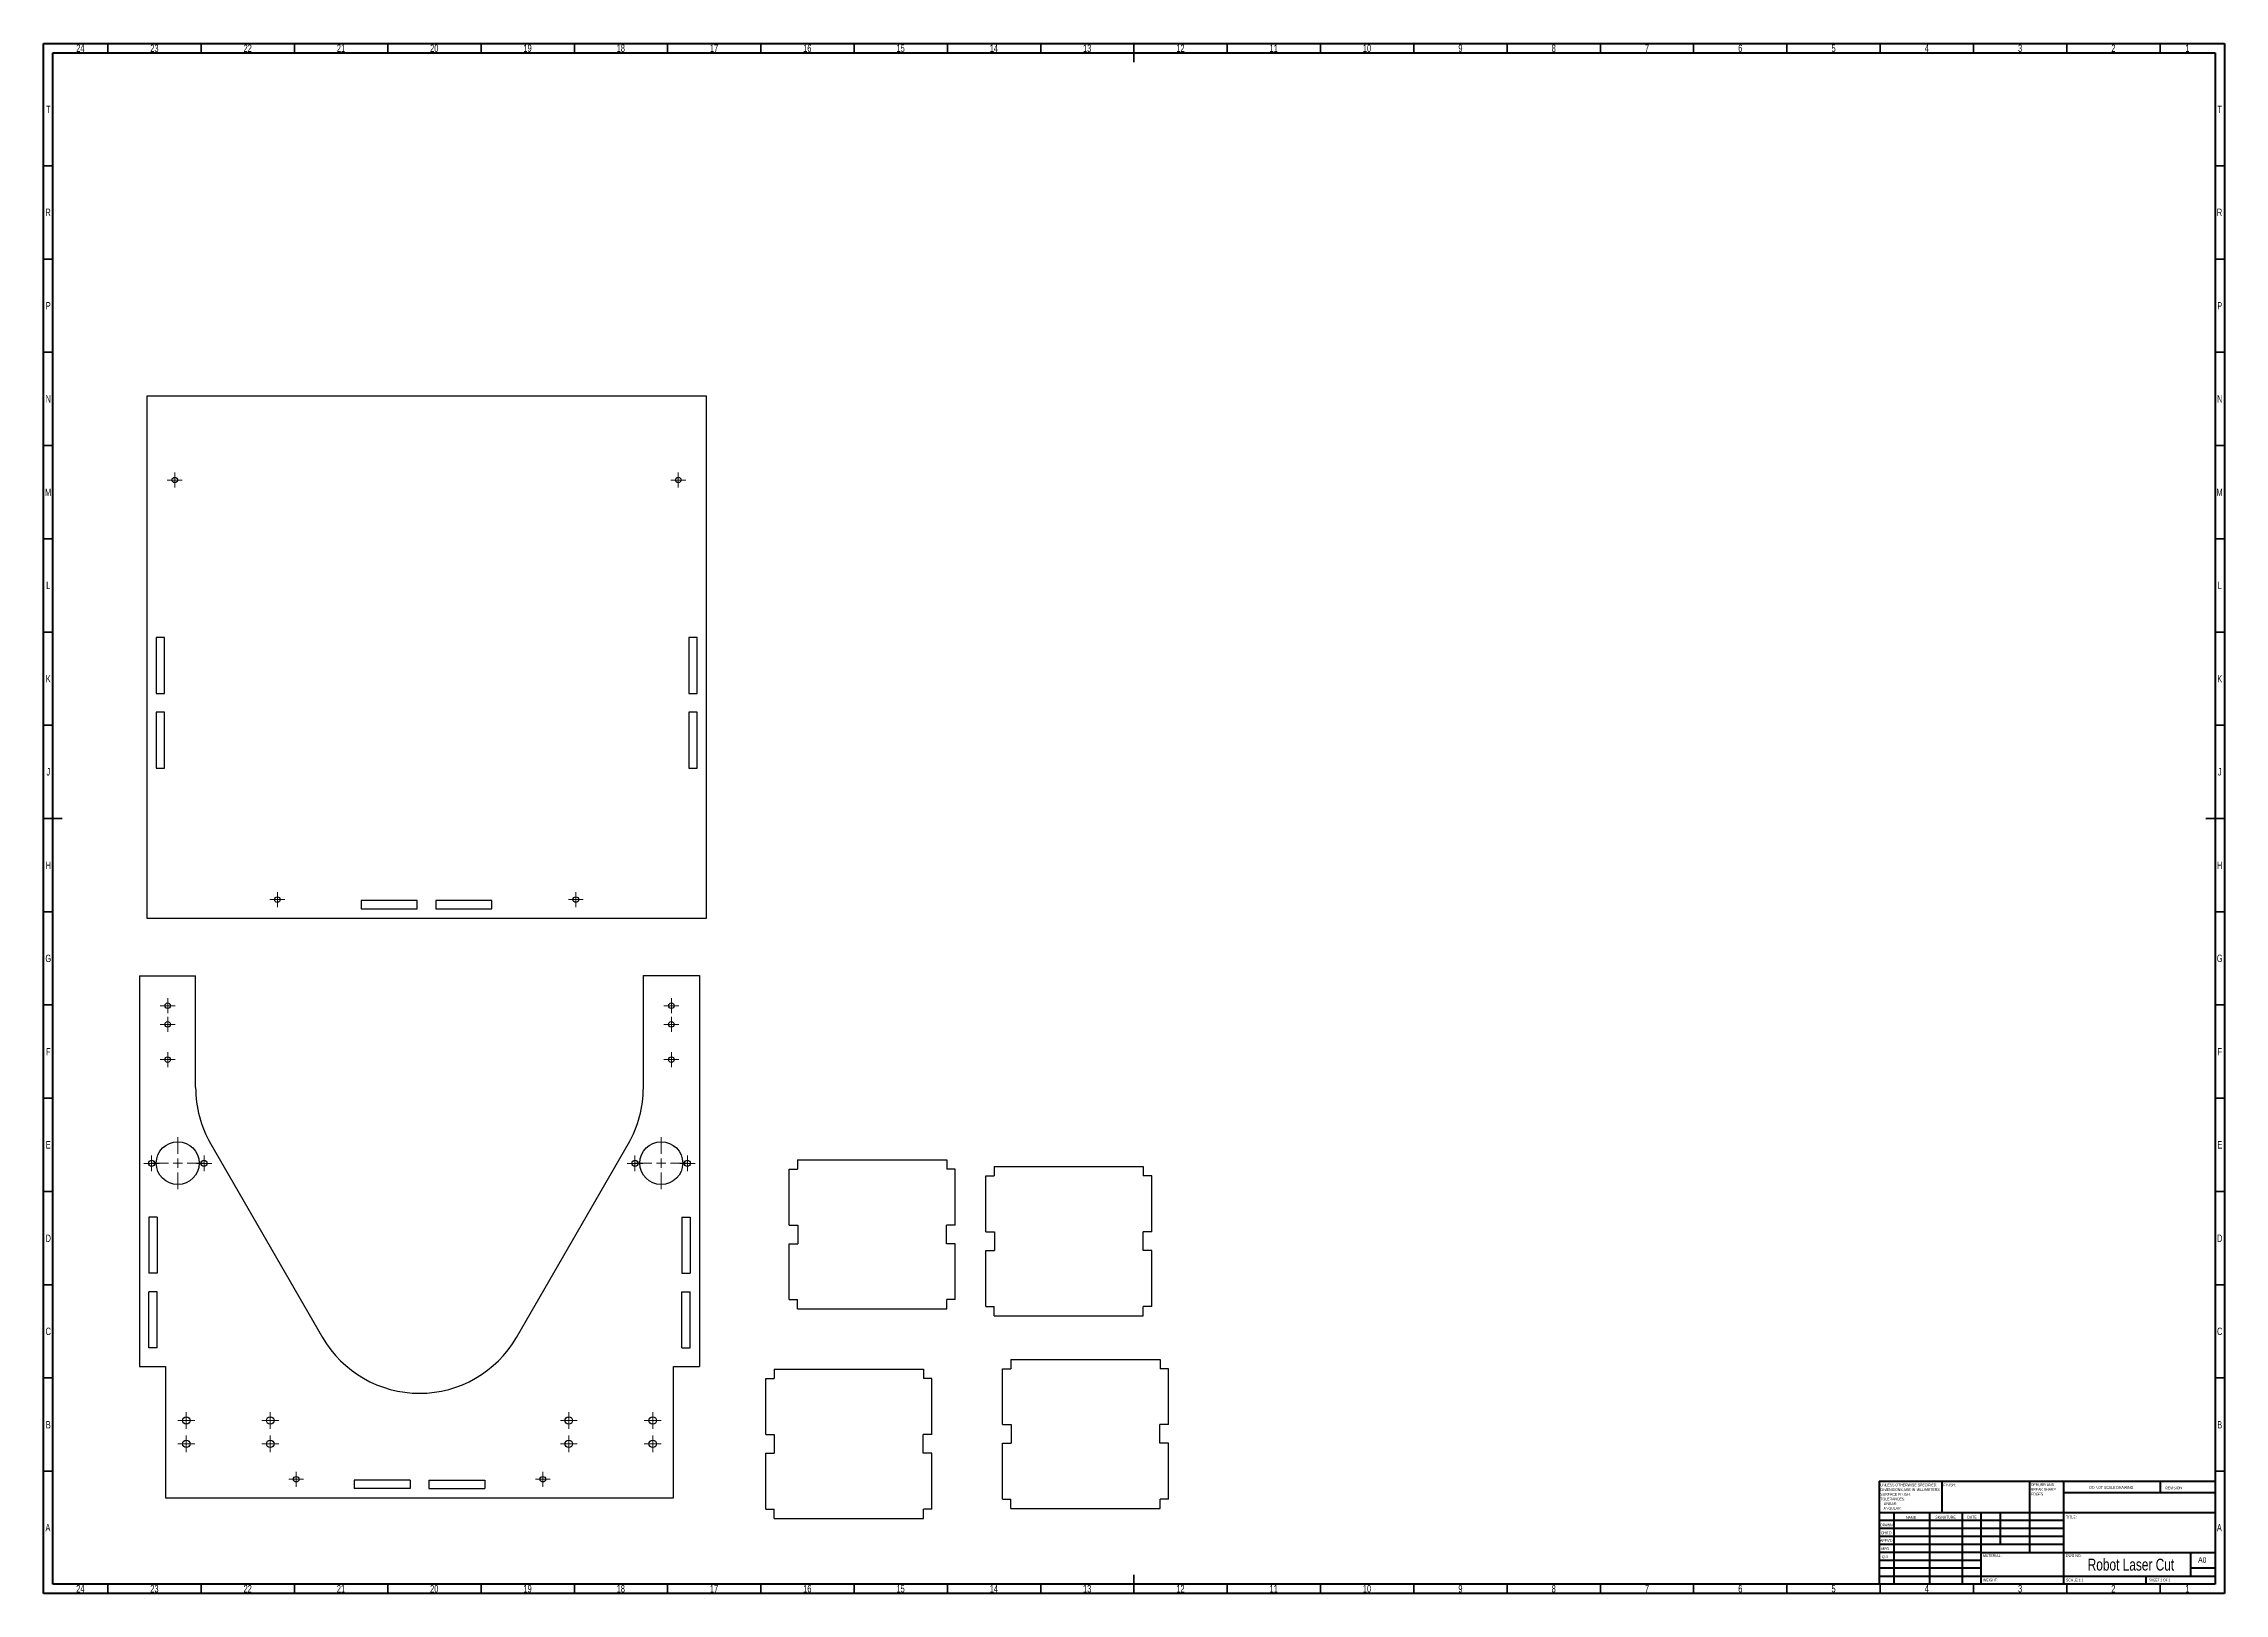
# Model space of a CAD drawing. Header units: millimetres. Extents: x 15 to 1184, y 5 to 836.
import ezdxf

# ---------------------------------------------------------------- set-up
doc = ezdxf.new("R2010")
doc.units = ezdxf.units.MM
doc.styles.add('SLDTEXTSTYLE0', font='TXT', dxfattribs={"width": 0.75})
doc.styles.add('SLDTEXTSTYLE1', font='TXT', dxfattribs={"width": 0.686449})
doc.styles.add('SLDTEXTSTYLE2', font='TXT', dxfattribs={"width": 0.6875})

# ---------------------------------------------------------------- blocks, each defined once
blk = doc.blocks.new('SW_CENTERMARKSYMBOL_0')
at = {"color": 0, "linetype": 'Continuous', "lineweight": 18}
for p, q in [((-2.5, 0), (-4, 0)), ((0, 0), (-2.5, 0)), ((0, 2.5), (0, 4)), ((0, 0), (0, 2.5)), ((0, 0), (0, -2.5)), ((0, 0), (2.5, 0)), ((2.5, 0), (4, 0)), ((0, -2.5), (0, -4))]:
    blk.add_line(p, q, dxfattribs=at)
blk = doc.blocks.new('SW_CENTERMARKSYMBOL_1')
at = {"color": 0, "linetype": 'Continuous', "lineweight": 18}
for p, q in [((-2.5, 0), (-4, 0)), ((0, 0), (-2.5, 0)), ((0, 2.5), (0, 4)), ((0, 0), (0, 2.5)), ((0, 0), (0, -2.5)), ((0, 0), (2.5, 0)), ((2.5, 0), (4, 0)), ((0, -2.5), (0, -4))]:
    blk.add_line(p, q, dxfattribs=at)
blk = doc.blocks.new('SW_CENTERMARKSYMBOL_2')
at = {"color": 0, "linetype": 'Continuous', "lineweight": 18}
for p, q in [((-2.5, 0), (-4.5, 0)), ((0, 0), (-2.5, 0)), ((0, 2.5), (0, 4.5)), ((0, 0), (0, 2.5)), ((0, 0), (0, -2.5)), ((0, 0), (2.5, 0)), ((2.5, 0), (4.5, 0)), ((0, -2.5), (0, -4.5))]:
    blk.add_line(p, q, dxfattribs=at)
blk = doc.blocks.new('SW_CENTERMARKSYMBOL_3')
at = {"color": 0, "linetype": 'Continuous', "lineweight": 18}
for p, q in [((-2.5, 0), (-4.5, 0)), ((0, 0), (-2.5, 0)), ((0, 2.5), (0, 4.5)), ((0, 0), (0, 2.5)), ((0, 0), (0, -2.5)), ((0, 0), (2.5, 0)), ((2.5, 0), (4.5, 0)), ((0, -2.5), (0, -4.5))]:
    blk.add_line(p, q, dxfattribs=at)
blk = doc.blocks.new('SW_CENTERMARKSYMBOL_4')
at = {"color": 0, "linetype": 'Continuous', "lineweight": 18}
for p, q in [((0, 5), (0, 14)), ((-5, 0), (-14, 0)), ((0, 0), (-2.5, 0)), ((0, 0), (0, 2.5)), ((0, 0), (0, -2.5)), ((0, 0), (2.5, 0)), ((5, 0), (14, 0)), ((0, -5), (0, -14))]:
    blk.add_line(p, q, dxfattribs=at)
blk = doc.blocks.new('SW_CENTERMARKSYMBOL_5')
at = {"color": 0, "linetype": 'Continuous', "lineweight": 18}
for p, q in [((0, 5), (0, 14)), ((-5, 0), (-14, 0)), ((0, 0), (-2.5, 0)), ((0, 0), (0, 2.5)), ((0, 0), (0, -2.5)), ((0, 0), (2.5, 0)), ((5, 0), (14, 0)), ((0, -5), (0, -14))]:
    blk.add_line(p, q, dxfattribs=at)
blk = doc.blocks.new('SW_CENTERMARKSYMBOL_6')
at = {"color": 0, "linetype": 'Continuous', "lineweight": 18}
for p, q in [((-2.5, 0), (-4.125, 0)), ((0, 0), (-2.5, 0)), ((0, 2.5), (0, 4.125)), ((0, 0), (0, 2.5)), ((0, 0), (0, -2.5)), ((0, 0), (2.5, 0)), ((2.5, 0), (4.125, 0)), ((0, -2.5), (0, -4.125))]:
    blk.add_line(p, q, dxfattribs=at)
blk = doc.blocks.new('SW_CENTERMARKSYMBOL_7')
at = {"color": 0, "linetype": 'Continuous', "lineweight": 18}
for p, q in [((-2.5, 0), (-4.125, 0)), ((0, 0), (-2.5, 0)), ((0, 2.5), (0, 4.125)), ((0, 0), (0, 2.5)), ((0, 0), (0, -2.5)), ((0, 0), (2.5, 0)), ((2.5, 0), (4.125, 0)), ((0, -2.5), (0, -4.125))]:
    blk.add_line(p, q, dxfattribs=at)
blk = doc.blocks.new('SW_CENTERMARKSYMBOL_8')
at = {"color": 0, "linetype": 'Continuous', "lineweight": 18}
for p, q in [((-2.5, 0), (-4.125, 0)), ((0, 0), (-2.5, 0)), ((0, 2.5), (0, 4.125)), ((0, 0), (0, 2.5)), ((0, 0), (0, -2.5)), ((0, 0), (2.5, 0)), ((2.5, 0), (4.125, 0)), ((0, -2.5), (0, -4.125))]:
    blk.add_line(p, q, dxfattribs=at)
blk = doc.blocks.new('SW_CENTERMARKSYMBOL_9')
at = {"color": 0, "linetype": 'Continuous', "lineweight": 18}
for p, q in [((-2.5, 0), (-4.125, 0)), ((0, 0), (-2.5, 0)), ((0, 2.5), (0, 4.125)), ((0, 0), (0, 2.5)), ((0, 0), (0, -2.5)), ((0, 0), (2.5, 0)), ((2.5, 0), (4.125, 0)), ((0, -2.5), (0, -4.125))]:
    blk.add_line(p, q, dxfattribs=at)
blk = doc.blocks.new('SW_CENTERMARKSYMBOL_10')
at = {"color": 0, "linetype": 'Continuous', "lineweight": 18}
for p, q in [((-2.5, 0), (-4.5, 0)), ((0, 0), (-2.5, 0)), ((0, 2.5), (0, 4.5)), ((0, 0), (0, 2.5)), ((0, 0), (0, -2.5)), ((0, 0), (2.5, 0)), ((2.5, 0), (4.5, 0)), ((0, -2.5), (0, -4.5))]:
    blk.add_line(p, q, dxfattribs=at)
blk = doc.blocks.new('SW_CENTERMARKSYMBOL_11')
at = {"color": 0, "linetype": 'Continuous', "lineweight": 18}
for p, q in [((-2.5, 0), (-4.5, 0)), ((0, 0), (-2.5, 0)), ((0, 2.5), (0, 4.5)), ((0, 0), (0, 2.5)), ((0, 0), (0, -2.5)), ((0, 0), (2.5, 0)), ((2.5, 0), (4.5, 0)), ((0, -2.5), (0, -4.5))]:
    blk.add_line(p, q, dxfattribs=at)
blk = doc.blocks.new('SW_CENTERMARKSYMBOL_12')
at = {"color": 0, "linetype": 'Continuous', "lineweight": 18}
for p, q in [((-2.5, 0), (-4.5, 0)), ((0, 0), (-2.5, 0)), ((0, 2.5), (0, 4.5)), ((0, 0), (0, 2.5)), ((0, 0), (0, -2.5)), ((0, 0), (2.5, 0)), ((2.5, 0), (4.5, 0)), ((0, -2.5), (0, -4.5))]:
    blk.add_line(p, q, dxfattribs=at)
blk = doc.blocks.new('SW_CENTERMARKSYMBOL_13')
at = {"color": 0, "linetype": 'Continuous', "lineweight": 18}
for p, q in [((-2.5, 0), (-4.5, 0)), ((0, 0), (-2.5, 0)), ((0, 2.5), (0, 4.5)), ((0, 0), (0, 2.5)), ((0, 0), (0, -2.5)), ((0, 0), (2.5, 0)), ((2.5, 0), (4.5, 0)), ((0, -2.5), (0, -4.5))]:
    blk.add_line(p, q, dxfattribs=at)
blk = doc.blocks.new('SW_CENTERMARKSYMBOL_14')
at = {"color": 0, "linetype": 'Continuous', "lineweight": 18}
for p, q in [((-2.5, 0), (-4.5, 0)), ((0, 0), (-2.5, 0)), ((0, 2.5), (0, 4.5)), ((0, 0), (0, 2.5)), ((0, 0), (0, -2.5)), ((0, 0), (2.5, 0)), ((2.5, 0), (4.5, 0)), ((0, -2.5), (0, -4.5))]:
    blk.add_line(p, q, dxfattribs=at)
blk = doc.blocks.new('SW_CENTERMARKSYMBOL_15')
at = {"color": 0, "linetype": 'Continuous', "lineweight": 18}
for p, q in [((-2.5, 0), (-4.5, 0)), ((0, 0), (-2.5, 0)), ((0, 2.5), (0, 4.5)), ((0, 0), (0, 2.5)), ((0, 0), (0, -2.5)), ((0, 0), (2.5, 0)), ((2.5, 0), (4.5, 0)), ((0, -2.5), (0, -4.5))]:
    blk.add_line(p, q, dxfattribs=at)
blk = doc.blocks.new('SW_CENTERMARKSYMBOL_16')
at = {"color": 0, "linetype": 'Continuous', "lineweight": 18}
for p, q in [((-2.5, 0), (-4, 0)), ((0, 0), (-2.5, 0)), ((0, 2.5), (0, 4)), ((0, 0), (0, 2.5)), ((0, 0), (0, -2.5)), ((0, 0), (2.5, 0)), ((2.5, 0), (4, 0)), ((0, -2.5), (0, -4))]:
    blk.add_line(p, q, dxfattribs=at)
blk = doc.blocks.new('SW_CENTERMARKSYMBOL_17')
at = {"color": 0, "linetype": 'Continuous', "lineweight": 18}
for p, q in [((-2.5, 0), (-4, 0)), ((0, 0), (-2.5, 0)), ((0, 2.5), (0, 4)), ((0, 0), (0, 2.5)), ((0, 0), (0, -2.5)), ((0, 0), (2.5, 0)), ((2.5, 0), (4, 0)), ((0, -2.5), (0, -4))]:
    blk.add_line(p, q, dxfattribs=at)
blk = doc.blocks.new('SW_CENTERMARKSYMBOL_18')
at = {"color": 0, "linetype": 'Continuous', "lineweight": 18}
for p, q in [((-2.5, 0), (-4, 0)), ((0, 0), (-2.5, 0)), ((0, 2.5), (0, 4)), ((0, 0), (0, 2.5)), ((0, 0), (0, -2.5)), ((0, 0), (2.5, 0)), ((2.5, 0), (4, 0)), ((0, -2.5), (0, -4))]:
    blk.add_line(p, q, dxfattribs=at)
blk = doc.blocks.new('SW_CENTERMARKSYMBOL_19')
at = {"color": 0, "linetype": 'Continuous', "lineweight": 18}
for p, q in [((-2.5, 0), (-4, 0)), ((0, 0), (-2.5, 0)), ((0, 2.5), (0, 4)), ((0, 0), (0, 2.5)), ((0, 0), (0, -2.5)), ((0, 0), (2.5, 0)), ((2.5, 0), (4, 0)), ((0, -2.5), (0, -4))]:
    blk.add_line(p, q, dxfattribs=at)
blk = doc.blocks.new('SW_CENTERMARKSYMBOL_20')
at = {"color": 0, "linetype": 'Continuous', "lineweight": 18}
for p, q in [((-2.5, 0), (-4, 0)), ((0, 0), (-2.5, 0)), ((0, 2.5), (0, 4)), ((0, 0), (0, 2.5)), ((0, 0), (0, -2.5)), ((0, 0), (2.5, 0)), ((2.5, 0), (4, 0)), ((0, -2.5), (0, -4))]:
    blk.add_line(p, q, dxfattribs=at)
blk = doc.blocks.new('SW_CENTERMARKSYMBOL_21')
at = {"color": 0, "linetype": 'Continuous', "lineweight": 18}
for p, q in [((-2.5, 0), (-4, 0)), ((0, 0), (-2.5, 0)), ((0, 2.5), (0, 4)), ((0, 0), (0, 2.5)), ((0, 0), (0, -2.5)), ((0, 0), (2.5, 0)), ((2.5, 0), (4, 0)), ((0, -2.5), (0, -4))]:
    blk.add_line(p, q, dxfattribs=at)
blk = doc.blocks.new('SW_CENTERMARKSYMBOL_22')
at = {"color": 0, "linetype": 'Continuous', "lineweight": 18}
for p, q in [((-2.5, 0), (-4, 0)), ((0, 0), (-2.5, 0)), ((0, 2.5), (0, 4)), ((0, 0), (0, 2.5)), ((0, 0), (0, -2.5)), ((0, 0), (2.5, 0)), ((2.5, 0), (4, 0)), ((0, -2.5), (0, -4))]:
    blk.add_line(p, q, dxfattribs=at)
blk = doc.blocks.new('SW_CENTERMARKSYMBOL_23')
at = {"color": 0, "linetype": 'Continuous', "lineweight": 18}
for p, q in [((-2.5, 0), (-4, 0)), ((0, 0), (-2.5, 0)), ((0, 2.5), (0, 4)), ((0, 0), (0, 2.5)), ((0, 0), (0, -2.5)), ((0, 0), (2.5, 0)), ((2.5, 0), (4, 0)), ((0, -2.5), (0, -4))]:
    blk.add_line(p, q, dxfattribs=at)
blk = doc.blocks.new('SW_CENTERMARKSYMBOL_24')
at = {"color": 0, "linetype": 'Continuous', "lineweight": 18}
for p, q in [((-2.5, 0), (-4, 0)), ((0, 0), (-2.5, 0)), ((0, 2.5), (0, 4)), ((0, 0), (0, 2.5)), ((0, 0), (0, -2.5)), ((0, 0), (2.5, 0)), ((2.5, 0), (4, 0)), ((0, -2.5), (0, -4))]:
    blk.add_line(p, q, dxfattribs=at)
blk = doc.blocks.new('SW_CENTERMARKSYMBOL_25')
at = {"color": 0, "linetype": 'Continuous', "lineweight": 18}
for p, q in [((-2.5, 0), (-4, 0)), ((0, 0), (-2.5, 0)), ((0, 2.5), (0, 4)), ((0, 0), (0, 2.5)), ((0, 0), (0, -2.5)), ((0, 0), (2.5, 0)), ((2.5, 0), (4, 0)), ((0, -2.5), (0, -4))]:
    blk.add_line(p, q, dxfattribs=at)

msp = doc.modelspace()

# ---------------------------------------------------------------- linework, layer by layer
at = {"color": 7, "linetype": 'Continuous', "lineweight": 70}
for p, q in [((15, 5), (15, 836)), ((15, 836), (1184, 836)), ((20, 10), (20, 831)), ((20, 831), (1179, 831)), ((1179, 831), (1179, 10)), ((1184, 836), (1184, 5)), ((1184, 5), (15, 5)), ((1179, 10), (20, 10))]:
    msp.add_line(p, q, dxfattribs=at)
at = {"color": 7, "linetype": 'Continuous', "lineweight": 35}
for p, q in [((49.5, 831), (49.5, 836)), ((99.5, 831), (99.5, 836)), ((149.5, 831), (149.5, 836)), ((199.5, 831), (199.5, 836)), ((249.5, 831), (249.5, 836)), ((299.5, 831), (299.5, 836)), ((349.5, 831), (349.5, 836)), ((399.5, 831), (399.5, 836)), ((449.5, 831), (449.5, 836)), ((499.5, 831), (499.5, 836)), ((549.5, 831), (549.5, 836)), ((599.5, 836), (599.5, 826)), ((599.5, 831), (599.5, 836)), ((649.5, 831), (649.5, 836)), ((699.5, 831), (699.5, 836)), ((749.5, 831), (749.5, 836)), ((799.5, 831), (799.5, 836)), ((849.5, 831), (849.5, 836)), ((899.5, 831), (899.5, 836)), ((949.5, 831), (949.5, 836)), ((999.5, 831), (999.5, 836)), ((1049.5, 831), (1049.5, 836)), ((1099.5, 831), (1099.5, 836)), ((1149.5, 831), (1149.5, 836)), ((20, 770.5), (15, 770.5)), ((1179, 770.5), (1184, 770.5)), ((20, 720.5), (15, 720.5)), ((1179, 720.5), (1184, 720.5)), ((20, 670.5), (15, 670.5)), ((1179, 670.5), (1184, 670.5)), ((20, 620.5), (15, 620.5)), ((1179, 620.5), (1184, 620.5)), ((20, 570.5), (15, 570.5)), ((1179, 570.5), (1184, 570.5)), ((20, 520.5), (15, 520.5)), ((1179, 520.5), (1184, 520.5)), ((20, 470.5), (15, 470.5)), ((1179, 470.5), (1184, 470.5)), ((15, 420.5), (25, 420.5)), ((20, 420.5), (15, 420.5)), ((1184, 420.5), (1174, 420.5)), ((1179, 420.5), (1184, 420.5)), ((20, 370.5), (15, 370.5)), ((1179, 370.5), (1184, 370.5)), ((20, 320.5), (15, 320.5)), ((1179, 320.5), (1184, 320.5)), ((20, 270.5), (15, 270.5)), ((1179, 270.5), (1184, 270.5)), ((20, 220.5), (15, 220.5)), ((1179, 220.5), (1184, 220.5)), ((20, 170.5), (15, 170.5)), ((1179, 170.5), (1184, 170.5)), ((20, 120.5), (15, 120.5)), ((1179, 120.5), (1184, 120.5)), ((20, 70.5), (15, 70.5)), ((1179, 70.5), (1184, 70.5)), ((599.5, 5), (599.5, 15)), ((49.5, 10), (49.5, 5)), ((99.5, 10), (99.5, 5)), ((149.5, 10), (149.5, 5)), ((199.5, 10), (199.5, 5)), ((249.5, 10), (249.5, 5)), ((299.5, 10), (299.5, 5)), ((349.5, 10), (349.5, 5)), ((399.5, 10), (399.5, 5)), ((449.5, 10), (449.5, 5)), ((499.5, 10), (499.5, 5)), ((549.5, 10), (549.5, 5)), ((599.5, 10), (599.5, 5)), ((649.5, 10), (649.5, 5)), ((699.5, 10), (699.5, 5)), ((749.5, 10), (749.5, 5)), ((799.5, 10), (799.5, 5)), ((849.5, 10), (849.5, 5)), ((899.5, 10), (899.5, 5)), ((949.5, 10), (949.5, 5)), ((999.5, 10), (999.5, 5)), ((1049.5, 10), (1049.5, 5)), ((1099.5, 10), (1099.5, 5)), ((1149.5, 10), (1149.5, 5))]:
    msp.add_line(p, q, dxfattribs=at)
at = {"color": 7, "linetype": 'Continuous', "lineweight": 25}
for p, q in [((70.3, 647), (70.3, 367)), ((370.3, 647), (70.3, 647)), ((370.3, 367), (370.3, 647)), ((79.8, 517.5), (75.3, 517.5)), ((75.3, 517.5), (75.3, 487.5)), ((79.8, 487.5), (79.8, 517.5)), ((365.3, 517.5), (360.8, 517.5)), ((360.8, 517.5), (360.8, 487.5)), ((365.3, 487.5), (365.3, 517.5)), ((75.3, 487.5), (79.8, 487.5)), ((360.8, 487.5), (365.3, 487.5)), ((79.8, 477.5), (75.3, 477.5)), ((75.3, 477.5), (75.3, 447.5)), ((79.8, 447.5), (79.8, 477.5)), ((365.3, 477.5), (360.8, 477.5)), ((360.8, 477.5), (360.8, 447.5)), ((365.3, 447.5), (365.3, 477.5)), ((75.3, 447.5), (79.8, 447.5)), ((360.8, 447.5), (365.3, 447.5)), ((215.3, 376.5), (185.3, 376.5)), ((185.3, 376.5), (185.3, 372)), ((215.3, 372), (215.3, 376.5)), ((255.3, 376.5), (225.3, 376.5)), ((225.3, 376.5), (225.3, 372)), ((255.3, 372), (255.3, 376.5)), ((70.3, 367), (370.3, 367)), ((185.3, 372), (215.3, 372)), ((225.3, 372), (255.3, 372)), ((66.4, 336.2), (66.4, 126.7)), ((66.4, 336.2), (96.5, 336.2)), ((96.5, 276.2), (96.5, 336.2)), ((336.5, 276.2), (336.5, 336.4)), ((336.5, 336.4), (366.6, 336.4)), ((366.6, 336.4), (366.6, 126.7)), ((104.5, 246.2), (164.5, 142.3)), ((268.5, 142.3), (328.5, 246.2)), ((419.2, 237.5), (419.2, 232.5)), ((419.2, 237.5), (499.2, 237.5)), ((499.2, 237.5), (499.2, 232.5)), ((524.5, 233.9), (524.5, 228.9)), ((524.5, 233.9), (604.5, 233.9)), ((604.5, 233.9), (604.5, 228.9)), ((414.7, 232.5), (419.2, 232.5)), ((414.7, 202.5), (414.7, 232.5)), ((503.7, 232.5), (499.2, 232.5)), ((503.7, 202.5), (503.7, 232.5)), ((520, 228.9), (524.5, 228.9)), ((520, 198.9), (520, 228.9)), ((609, 228.9), (604.5, 228.9)), ((609, 198.9), (609, 228.9)), ((75.9, 206.7), (71.4, 206.7)), ((71.4, 206.7), (71.4, 176.7)), ((75.9, 206.7), (75.9, 176.7)), ((357.1, 206.7), (361.6, 206.7)), ((357.1, 206.7), (357.1, 176.7)), ((361.6, 206.7), (361.6, 176.7)), ((414.7, 202.5), (419.3, 202.5)), ((419.3, 202.5), (419.3, 192.5)), ((503.7, 202.5), (499, 202.5)), ((499, 192.5), (499, 202.5)), ((520, 198.9), (524.7, 198.9)), ((524.7, 198.9), (524.7, 188.9)), ((609, 198.9), (604.4, 198.9)), ((604.4, 188.9), (604.4, 198.9)), ((414.7, 162.5), (414.7, 192.5)), ((414.7, 192.5), (419.3, 192.5)), ((503.7, 192.5), (499, 192.5)), ((503.7, 162.5), (503.7, 192.5)), ((520, 158.9), (520, 188.9)), ((520, 188.9), (524.7, 188.9)), ((609, 188.9), (604.4, 188.9)), ((609, 158.9), (609, 188.9)), ((75.9, 176.7), (71.4, 176.7)), ((357.1, 176.7), (361.6, 176.7)), ((75.9, 166.7), (71.4, 166.7)), ((71.4, 136.7), (71.4, 166.7)), ((75.9, 136.7), (75.9, 166.7)), ((357.1, 166.7), (361.6, 166.7)), ((357.1, 136.7), (357.1, 166.7)), ((361.6, 136.7), (361.6, 166.7)), ((414.7, 162.5), (419.2, 162.5)), ((419.2, 157.5), (419.2, 162.5)), ((419.2, 157.5), (499.2, 157.5)), ((503.7, 162.5), (499.2, 162.5)), ((499.2, 157.5), (499.2, 162.5)), ((520, 158.9), (524.5, 158.9)), ((524.5, 153.9), (524.5, 158.9)), ((524.5, 153.9), (604.5, 153.9)), ((609, 158.9), (604.5, 158.9)), ((604.5, 153.9), (604.5, 158.9)), ((75.9, 136.7), (71.4, 136.7)), ((357.1, 136.7), (361.6, 136.7)), ((533.5, 130.5), (533.5, 125.5)), ((533.5, 130.5), (613.5, 130.5)), ((613.5, 130.5), (613.5, 125.5)), ((66.4, 126.7), (80.4, 126.7)), ((80.4, 126.7), (80.4, 56.2)), ((352.6, 126.7), (366.6, 126.7)), ((352.6, 56.2), (352.6, 126.7)), ((402.1, 120.2), (406.6, 120.2)), ((402.1, 90.2), (402.1, 120.2)), ((406.6, 125.2), (406.6, 120.2)), ((406.6, 125.2), (486.6, 125.2)), ((486.6, 125.2), (486.6, 120.2)), ((491.1, 120.2), (486.6, 120.2)), ((491.1, 90.2), (491.1, 120.2)), ((529, 125.5), (533.5, 125.5)), ((529, 95.5), (529, 125.5)), ((618, 125.5), (613.5, 125.5)), ((618, 95.5), (618, 125.5)), ((529, 95.5), (533.6, 95.5)), ((533.6, 95.5), (533.6, 85.5)), ((618, 95.5), (613.3, 95.5)), ((613.3, 85.5), (613.3, 95.5)), ((402.1, 90.2), (406.7, 90.2)), ((406.7, 90.2), (406.7, 80.2)), ((491.1, 90.2), (486.4, 90.2)), ((486.4, 80.2), (486.4, 90.2)), ((529, 55.5), (529, 85.5)), ((529, 85.5), (533.6, 85.5)), ((618, 85.5), (613.3, 85.5)), ((618, 55.5), (618, 85.5)), ((402.1, 50.2), (402.1, 80.2)), ((402.1, 80.2), (406.7, 80.2)), ((491.1, 80.2), (486.4, 80.2)), ((491.1, 50.2), (491.1, 80.2)), ((181.5, 65.7), (181.5, 61.2)), ((211.5, 65.7), (181.5, 65.7)), ((211.5, 61.2), (181.5, 61.2)), ((211.5, 65.7), (211.5, 61.2)), ((221.5, 65.7), (221.5, 61.2)), ((221.5, 65.7), (251.5, 65.7)), ((221.5, 61.2), (251.5, 61.2)), ((251.5, 65.7), (251.5, 61.2)), ((80.4, 56.2), (352.6, 56.2)), ((402.1, 50.2), (406.6, 50.2)), ((406.6, 45.2), (406.6, 50.2)), ((491.1, 50.2), (486.6, 50.2)), ((486.6, 45.2), (486.6, 50.2)), ((529, 55.5), (533.5, 55.5)), ((533.5, 50.5), (533.5, 55.5)), ((533.5, 50.5), (613.5, 50.5)), ((618, 55.5), (613.5, 55.5)), ((613.5, 50.5), (613.5, 55.5)), ((406.6, 45.2), (486.6, 45.2))]:
    msp.add_line(p, q, dxfattribs=at)
at = {"color": 7, "linetype": 'Continuous', "lineweight": 50}
for p, q in [((999, 65.2), (1179, 65.2)), ((999, 65.2), (999, 10)), ((1032.8, 48.2), (1032.8, 65.2)), ((1079.6, 65.2), (1079.6, 27)), ((1097.8, 65.2), (1097.8, 10)), ((1179, 58.9), (1097.8, 58.9)), ((1149.8, 58.9), (1149.8, 65.2)), ((1179, 48.2), (999, 48.2)), ((1006.8, 48.2), (1006.8, 10)), ((1026, 48.2), (1026, 10)), ((1043.4, 48.2), (1043.4, 10)), ((1053.6, 10), (1053.6, 48.2)), ((1064, 31.2), (1064, 48.2)), ((1097.8, 44), (999, 44)), ((1097.8, 39.8), (999, 39.8)), ((1097.8, 35.5), (999, 35.5)), ((1097.8, 31.2), (999, 31.2)), ((1053.6, 27), (999, 27)), ((1053.6, 27), (1179, 27)), ((1166, 14.2), (1166, 27)), ((1053.6, 22.7), (999, 22.7)), ((1053.6, 18.5), (999, 18.5)), ((999, 14.2), (1179, 14.2)), ((1142, 10), (1142, 14.2)), ((1179, 18.5), (1166, 18.5))]:
    msp.add_line(p, q, dxfattribs=at)
at = {"color": 7, "linetype": 'Continuous', "lineweight": 25}
for centre, radius in [((85.3, 602), 1.5), ((355.2, 602), 1.5), ((140.3, 377), 1.5), ((300.3, 377), 1.5), ((81.5, 320.1), 1.5), ((351.5, 320.1), 1.5), ((81.5, 310.1), 1.5), ((351.5, 310.1), 1.5), ((81.5, 291.2), 1.5), ((351.5, 291.2), 1.5), ((86.9, 235.7), 11.5), ((346.1, 235.7), 11.5), ((72.9, 235.6), 1.62), ((101, 235.6), 1.63), ((332, 235.6), 1.63), ((360.1, 235.6), 1.62), ((91.5, 97.7), 2), ((136.5, 97.7), 2), ((296.5, 97.7), 2), ((341.5, 97.7), 2), ((91.5, 85.2), 2), ((136.5, 85.2), 2), ((296.5, 85.2), 2), ((341.5, 85.2), 2), ((150.4, 66.2), 1.5), ((282.6, 66.2), 1.5)]:
    msp.add_circle(centre, radius, dxfattribs=at)
for centre, start, end in [((156.5, 276.2), 180, 210), ((276.5, 276.2), 330, 0), ((216.5, 172.3), 210, 330)]:
    msp.add_arc(centre, 60, start, end, dxfattribs=at)

# ---------------------------------------------------------------- block references
at = {"color": 7, "linetype": 'Continuous', "lineweight": 0}
for name, p in [('SW_CENTERMARKSYMBOL_22', (85.3, 602)), ('SW_CENTERMARKSYMBOL_23', (355.2, 602)), ('SW_CENTERMARKSYMBOL_25', (140.3, 377)), ('SW_CENTERMARKSYMBOL_24', (300.3, 377)), ('SW_CENTERMARKSYMBOL_16', (81.5, 320.1)), ('SW_CENTERMARKSYMBOL_1', (351.5, 320.1)), ('SW_CENTERMARKSYMBOL_17', (81.5, 310.1)), ('SW_CENTERMARKSYMBOL_18', (351.5, 310.1)), ('SW_CENTERMARKSYMBOL_19', (81.5, 291.2)), ('SW_CENTERMARKSYMBOL_20', (351.5, 291.2)), ('SW_CENTERMARKSYMBOL_4', (86.9, 235.7)), ('SW_CENTERMARKSYMBOL_5', (346.1, 235.7)), ('SW_CENTERMARKSYMBOL_9', (72.9, 235.6)), ('SW_CENTERMARKSYMBOL_8', (101, 235.6)), ('SW_CENTERMARKSYMBOL_7', (332, 235.6)), ('SW_CENTERMARKSYMBOL_6', (360.1, 235.6)), ('SW_CENTERMARKSYMBOL_10', (91.5, 97.7)), ('SW_CENTERMARKSYMBOL_12', (136.5, 97.7)), ('SW_CENTERMARKSYMBOL_14', (296.5, 97.7)), ('SW_CENTERMARKSYMBOL_2', (341.5, 97.7)), ('SW_CENTERMARKSYMBOL_11', (91.5, 85.2)), ('SW_CENTERMARKSYMBOL_13', (136.5, 85.2)), ('SW_CENTERMARKSYMBOL_3', (296.5, 85.2)), ('SW_CENTERMARKSYMBOL_15', (341.5, 85.2)), ('SW_CENTERMARKSYMBOL_21', (150.4, 66.2)), ('SW_CENTERMARKSYMBOL_0', (282.6, 66.2))]:
    msp.add_blockref(name, p, dxfattribs=at)

# ---------------------------------------------------------------- texts
for s, insert, char_height, attachment_point, style in [('24', (34.7, 835.5), 3.97, 2, 'SLDTEXTSTYLE0'), ('23', (74.4, 835.5), 3.97, 2, 'SLDTEXTSTYLE0'), ('22', (124.4, 835.5), 3.97, 2, 'SLDTEXTSTYLE0'), ('21', (174.4, 835.5), 3.97, 2, 'SLDTEXTSTYLE0'), ('20', (224.4, 835.5), 3.97, 2, 'SLDTEXTSTYLE0'), ('19', (274.4, 835.5), 3.97, 2, 'SLDTEXTSTYLE0'), ('18', (324.4, 835.5), 3.97, 2, 'SLDTEXTSTYLE0'), ('17', (374.4, 835.5), 3.97, 2, 'SLDTEXTSTYLE0'), ('16', (424.4, 835.5), 3.97, 2, 'SLDTEXTSTYLE0'), ('15', (474.4, 835.5), 3.97, 2, 'SLDTEXTSTYLE0'), ('14', (524.4, 835.5), 3.97, 2, 'SLDTEXTSTYLE0'), ('13', (574.4, 835.5), 3.97, 2, 'SLDTEXTSTYLE0'), ('12', (624.4, 835.5), 3.97, 2, 'SLDTEXTSTYLE0'), ('11', (674.4, 835.5), 3.97, 2, 'SLDTEXTSTYLE0'), ('10', (724.4, 835.5), 3.97, 2, 'SLDTEXTSTYLE0'), ('9', (774.5, 835.5), 3.97, 2, 'SLDTEXTSTYLE0'), ('8', (824.5, 835.5), 3.97, 2, 'SLDTEXTSTYLE0'), ('7', (874.5, 835.5), 3.97, 2, 'SLDTEXTSTYLE0'), ('6', (924.5, 835.5), 3.97, 2, 'SLDTEXTSTYLE0'), ('5', (974.5, 835.5), 3.97, 2, 'SLDTEXTSTYLE0'), ('4', (1024.5, 835.5), 3.97, 2, 'SLDTEXTSTYLE0'), ('3', (1074.5, 835.5), 3.97, 2, 'SLDTEXTSTYLE0'), ('2', (1124.5, 835.5), 3.97, 2, 'SLDTEXTSTYLE0'), ('1', (1164.2, 835.5), 3.97, 2, 'SLDTEXTSTYLE0'), ('T', (17.5, 802.7), 3.97, 2, 'SLDTEXTSTYLE0'), ('T', (1181.5, 802.7), 3.97, 2, 'SLDTEXTSTYLE0'), ('R', (17.4, 747.5), 3.97, 2, 'SLDTEXTSTYLE0'), ('R', (1181.4, 747.5), 3.97, 2, 'SLDTEXTSTYLE0'), ('P', (17.5, 697.4), 3.97, 2, 'SLDTEXTSTYLE0'), ('P', (1181.5, 697.4), 3.97, 2, 'SLDTEXTSTYLE0'), ('N', (17.5, 647.5), 3.97, 2, 'SLDTEXTSTYLE0'), ('N', (1181.5, 647.5), 3.97, 2, 'SLDTEXTSTYLE0'), ('M', (17.4, 597.4), 3.97, 2, 'SLDTEXTSTYLE0'), ('M', (1181.4, 597.4), 3.97, 2, 'SLDTEXTSTYLE0'), ('L', (17.5, 547.5), 3.97, 2, 'SLDTEXTSTYLE0'), ('L', (1181.5, 547.5), 3.97, 2, 'SLDTEXTSTYLE0'), ('K', (17.5, 497.4), 3.97, 2, 'SLDTEXTSTYLE0'), ('K', (1181.5, 497.4), 3.97, 2, 'SLDTEXTSTYLE0'), ('J', (17.5, 447.5), 3.97, 2, 'SLDTEXTSTYLE0'), ('J', (1181.5, 447.5), 3.97, 2, 'SLDTEXTSTYLE0'), ('H', (17.5, 397.4), 3.97, 2, 'SLDTEXTSTYLE0'), ('H', (1181.5, 397.4), 3.97, 2, 'SLDTEXTSTYLE0'), ('G', (17.5, 347.5), 3.97, 2, 'SLDTEXTSTYLE0'), ('G', (1181.5, 347.5), 3.97, 2, 'SLDTEXTSTYLE0'), ('F', (17.5, 297.4), 3.97, 2, 'SLDTEXTSTYLE0'), ('F', (1181.5, 297.4), 3.97, 2, 'SLDTEXTSTYLE0'), ('E', (17.5, 247.5), 3.97, 2, 'SLDTEXTSTYLE0'), ('E', (1181.5, 247.5), 3.97, 2, 'SLDTEXTSTYLE0'), ('D', (17.5, 197.4), 3.97, 2, 'SLDTEXTSTYLE0'), ('D', (1181.5, 197.4), 3.97, 2, 'SLDTEXTSTYLE0'), ('C', (17.5, 147.5), 3.97, 2, 'SLDTEXTSTYLE0'), ('C', (1181.5, 147.5), 3.97, 2, 'SLDTEXTSTYLE0'), ('B', (17.5, 97.4), 3.97, 2, 'SLDTEXTSTYLE0'), ('B', (1181.5, 97.4), 3.97, 2, 'SLDTEXTSTYLE0'), ('UNLESS OTHERWISE SPECIFIED:', (999.6, 63.9), 1.5, 1, 'SLDTEXTSTYLE0'), ('DIMENSIONS ARE IN MILLIMETERS', (999.6, 61.4), 1.5, 1, 'SLDTEXTSTYLE0'), ('SURFACE FINISH:', (999.6, 58.9), 1.5, 1, 'SLDTEXTSTYLE0'), ('FINISH:', (1033.4, 63.9), 1.5, 1, 'SLDTEXTSTYLE0'), ('DEBURR AND', (1080.3, 64), 1.5, 1, 'SLDTEXTSTYLE0'), ('BREAK SHARP', (1080.3, 61.5), 1.5, 1, 'SLDTEXTSTYLE0'), ('EDGES', (1080.3, 59), 1.5, 1, 'SLDTEXTSTYLE0'), ('DO NOT SCALE DRAWING', (1111.6, 62.5), 1.5, 1, 'SLDTEXTSTYLE0'), ('REVISION', (1152.3, 62.3), 1.5, 1, 'SLDTEXTSTYLE0'), ('TOLERANCES:', (999.6, 56.4), 1.5, 1, 'SLDTEXTSTYLE0'), ('ANGULAR:', (1001.3, 51.4), 1.5, 1, 'SLDTEXTSTYLE0'), ('LINEAR:', (1001.3, 53.9), 1.5, 1, 'SLDTEXTSTYLE0'), ('A', (17.3, 42.2), 3.97, 2, 'SLDTEXTSTYLE0'), ('DRAWN', (999.6, 42.4), 1.5, 1, 'SLDTEXTSTYLE1'), ("CHK'D", (999.9, 38.2), 1.5, 1, 'SLDTEXTSTYLE0'), ('NAME', (1013.3, 46.5), 1.5, 1, 'SLDTEXTSTYLE0'), ('SIGNATURE', (1029, 46.6), 1.5, 1, 'SLDTEXTSTYLE0'), ('DATE', (1046.2, 46.6), 1.5, 1, 'SLDTEXTSTYLE0'), ('TITLE:', (1099.1, 46.6), 1.5, 1, 'SLDTEXTSTYLE0'), ('A', (1181.3, 42.2), 3.97, 2, 'SLDTEXTSTYLE0'), ("APPV'D", (999.4, 34.1), 1.5, 1, 'SLDTEXTSTYLE0'), ('MFG', (1000.1, 29.7), 1.5, 1, 'SLDTEXTSTYLE0'), ('Q.A', (1000.5, 25.5), 1.5, 1, 'SLDTEXTSTYLE0'), ('MATERIAL:', (1054.6, 26), 1.5, 1, 'SLDTEXTSTYLE0'), ('DWG NO.', (1099, 26), 1.5, 1, 'SLDTEXTSTYLE0'), ('Robot Laser Cut', (1133.9, 23.6), 6.35, 2, 'SLDTEXTSTYLE0'), ('A0', (1169.9, 24.4), 2.91, 1, 'SLDTEXTSTYLE0'), ('WEIGHT:', (1054.6, 12.9), 1.5, 1, 'SLDTEXTSTYLE0'), ('SCALE:1:1', (1099.1, 12.9), 1.5, 1, 'SLDTEXTSTYLE0'), ('SHEET 1 OF 1', (1143.5, 12.9), 1.5, 1, 'SLDTEXTSTYLE2'), ('24', (34.7, 9.5), 3.97, 2, 'SLDTEXTSTYLE0'), ('23', (74.4, 9.5), 3.97, 2, 'SLDTEXTSTYLE0'), ('22', (124.4, 9.5), 3.97, 2, 'SLDTEXTSTYLE0'), ('21', (174.4, 9.5), 3.97, 2, 'SLDTEXTSTYLE0'), ('20', (224.4, 9.5), 3.97, 2, 'SLDTEXTSTYLE0'), ('19', (274.4, 9.5), 3.97, 2, 'SLDTEXTSTYLE0'), ('18', (324.4, 9.5), 3.97, 2, 'SLDTEXTSTYLE0'), ('17', (374.4, 9.5), 3.97, 2, 'SLDTEXTSTYLE0'), ('16', (424.4, 9.5), 3.97, 2, 'SLDTEXTSTYLE0'), ('15', (474.4, 9.5), 3.97, 2, 'SLDTEXTSTYLE0'), ('14', (524.4, 9.5), 3.97, 2, 'SLDTEXTSTYLE0'), ('13', (574.4, 9.5), 3.97, 2, 'SLDTEXTSTYLE0'), ('12', (624.4, 9.5), 3.97, 2, 'SLDTEXTSTYLE0'), ('11', (674.4, 9.5), 3.97, 2, 'SLDTEXTSTYLE0'), ('10', (724.4, 9.5), 3.97, 2, 'SLDTEXTSTYLE0'), ('9', (774.5, 9.5), 3.97, 2, 'SLDTEXTSTYLE0'), ('8', (824.5, 9.5), 3.97, 2, 'SLDTEXTSTYLE0'), ('7', (874.5, 9.5), 3.97, 2, 'SLDTEXTSTYLE0'), ('6', (924.5, 9.5), 3.97, 2, 'SLDTEXTSTYLE0'), ('5', (974.5, 9.5), 3.97, 2, 'SLDTEXTSTYLE0'), ('4', (1024.5, 9.5), 3.97, 2, 'SLDTEXTSTYLE0'), ('3', (1074.5, 9.5), 3.97, 2, 'SLDTEXTSTYLE0'), ('2', (1124.5, 9.5), 3.97, 2, 'SLDTEXTSTYLE0'), ('1', (1164.2, 9.5), 3.97, 2, 'SLDTEXTSTYLE0')]:
    msp.add_mtext(s, dxfattribs=dict(at, insert=insert, char_height=char_height, attachment_point=attachment_point, style=style))

doc.saveas('drawing.dxf')
